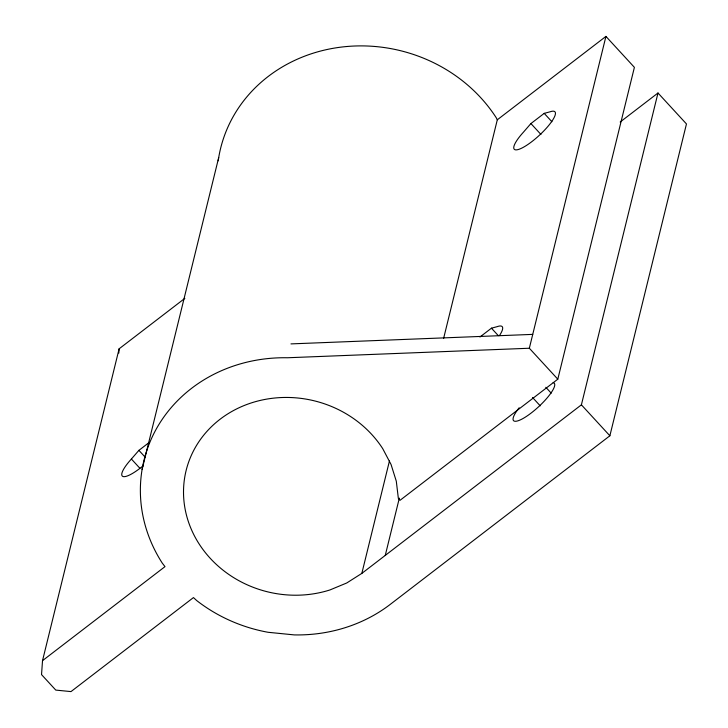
<?xml version="1.0" encoding="UTF-8"?>
<svg xmlns="http://www.w3.org/2000/svg" width="728" height="728" viewBox="0 0 728 728"><rect width="100%" height="100%" fill="white"/><g stroke="black" fill="none" stroke-linecap="round" stroke-linejoin="round"><path stroke-width="1.09" d="M184.848 298.353L119.119 348.812L42.524 660.651L41.532 674.61L55.774 690.089L70.989 691.6L193.457 597.579L196.778 600.627A151.315 137.801 13.8 0 0 268.15 632.295L294.339 634.907A151.315 137.801 13.8 0 0 390.308 604.34L609.873 435.781L686.468 123.942L657.994 92.993L620.201 122.004M118.81 353.107L119.119 348.812M142.106 469.424L218.7 157.585M443.634 338.311L497.306 119.792L605.933 36.4L634.397 67.349L557.803 379.188L400.082 500.273L398.353 498.398L396.296 481.19L391.045 464.455L382.746 448.685A107.962 98.316 13.8 0 0 240.577 407.052A107.962 98.316 13.8 0 0 193.284 533.597A107.962 98.316 13.8 0 0 329.957 589.944L346.746 582.982L361.834 573.391L389.444 460.997M385.258 555.418L399.335 498.116M557.803 379.188L529.338 348.239L605.933 36.4M361.834 573.391L581.399 404.832L657.994 92.993M143.489 465.483A27.637 6.725 -42.6 0 1 122.704 476.376A27.637 6.725 -42.6 0 1 131.386 459.022L138.902 450.359L148.649 442.879M530.921 123.56L523.405 132.223A27.637 6.725 -42.6 0 0 517.708 149.668A27.637 6.725 -42.6 0 0 547.765 126.59A27.637 6.725 -42.6 0 0 549.977 111.83L544.207 113.368L530.921 123.56L540.931 134.434M42.524 660.651L164.992 566.63L162.271 563.117A151.315 137.801 13.8 0 1 287.551 357.757L529.338 348.239M479.934 337.019L491.445 328.182L497.206 326.644A27.637 6.725 -42.6 0 1 499.417 335.644M290.954 343.898L532.741 334.38M544.207 113.368L551.906 121.731M581.399 404.832L609.873 435.781M491.445 328.182L498.371 335.708M545.818 387.287L551.205 393.138M532.532 397.488L540.231 405.851M138.902 450.359L145.063 457.048M131.386 459.022L139.849 468.222M497.306 119.792L496.214 117.709A151.315 137.801 13.8 0 0 336.309 47.784A151.315 137.801 13.8 0 0 218.2 160.824M553.162 382.655A27.637 6.725 -42.6 0 1 544.326 401.073A27.637 6.725 -42.6 0 1 517.362 420.993A27.637 6.725 -42.6 0 1 519.164 407.771"/></g></svg>
